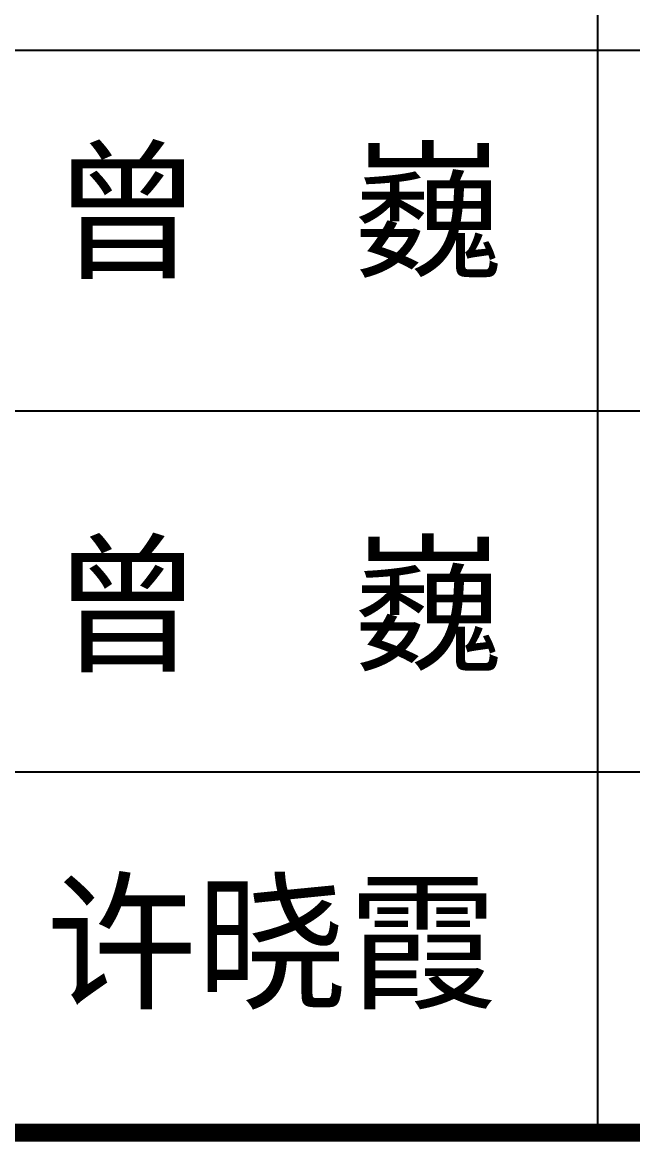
# Model space of a CAD drawing. Extents: x -409572 to -157272, y 600795 to 878326.
# Drawn here: x -163862 to -161327, y 626654 to 631307 of the extents above; entities that cross this region are included whole.
import ezdxf

# ---------------------------------------------------------------- set-up
doc = ezdxf.new("R2010")
doc.units = 0
doc.header["$LTSCALE"] = 1000
doc.header["$MEASUREMENT"] = 0
for name, color, linetype in [('PP-PM-TK', 7, 'CONTINUOUS'), ('PUB_TITLE', 4, 'CONTINUOUS'), ('签名', 255, 'CONTINUOUS')]:
    doc.layers.add(name, color=color, linetype=linetype)
doc.styles.add('-黑体', font='simhei.ttf', dxfattribs={"width": 0.8})

msp = doc.modelspace()

# ---------------------------------------------------------------- linework, layer by layer
at = {"layer": 'PP-PM-TK', "color": 4, "const_width": 30}
msp.add_lwpolyline([(-167022, 626691.1), (-158772, 626691.1)], dxfattribs=at)
at = {"layer": 'PUB_TITLE', "color": 4}
for p, q in [((-161472.1, 626691.1), (-161472.1, 637191.1)), ((-167022, 631191.1), (-158772, 631191.1)), ((-167022, 629691.1), (-158772, 629691.1)), ((-167022, 628191.1), (-158772, 628191.1)), ((-167022, 626691.1), (-158772, 626691.1))]:
    msp.add_line(p, q, dxfattribs=at)
at = {"layer": 'PUB_TITLE', "color": 4, "const_width": 75}
msp.add_lwpolyline([(-167022, 626691.1), (-158772, 626691.1)], dxfattribs=at)

# ---------------------------------------------------------------- texts
at = {"layer": '签名', "linetype": 'CONTINUOUS', "style": '-黑体'}
for s, p in [('曾  巍', (-163740.9, 630291.9)), ('曾  巍', (-163740.9, 628655.8)), ('许晓霞', (-163764.7, 627252.9))]:
    msp.add_text(s, height=459, dxfattribs=at).set_placement(p)

doc.saveas('drawing.dxf')
